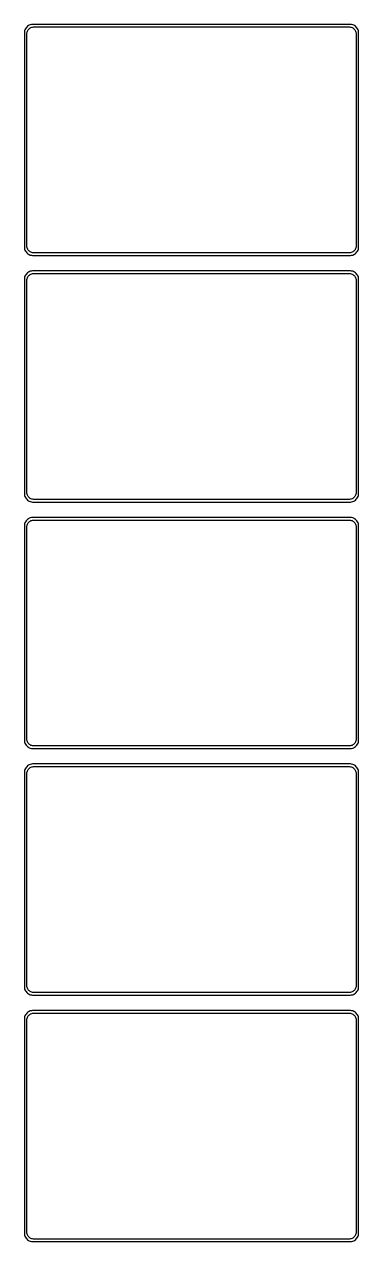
# Model space of a CAD drawing. Header units: metres. Extents: x -98 to 98, y 1373 to 2803.
# Drawn here: x -98 to 98, y 2093 to 2803 of the extents above; entities that cross this region are included whole.
import ezdxf

# ---------------------------------------------------------------- set-up
doc = ezdxf.new("R2010")
doc.units = ezdxf.units.M

msp = doc.modelspace()

# ---------------------------------------------------------------- linework, layer by layer
for p, q in [((-96.5451, 2801.44), (-96.8815, 2800.91)), ((-96.1448, 2801.92), (-96.5451, 2801.44)), ((-95.6871, 2802.35), (-96.1448, 2801.92)), ((-95.1791, 2802.72), (-95.6871, 2802.35)), ((-94.6289, 2803.02), (-95.1791, 2802.72)), ((-94.0451, 2803.26), (-94.6289, 2803.02)), ((-94.5497, 2801.08), (-94.1433, 2801.38)), ((-94.1433, 2801.38), (-93.7031, 2801.62)), ((-93.4369, 2803.41), (-94.0451, 2803.26)), ((-93.7031, 2801.62), (-93.2361, 2801.8)), ((-92.8139, 2803.49), (-93.4369, 2803.41)), ((-93.2361, 2801.8), (-92.7495, 2801.93)), ((92.8139, 2803.49), (-92.8139, 2803.49)), ((-92.7495, 2801.93), (-92.2512, 2801.99)), ((-92.2512, 2801.99), (92.2512, 2801.99)), ((92.2512, 2801.99), (92.7495, 2801.93)), ((92.7495, 2801.93), (93.2361, 2801.8)), ((93.4369, 2803.41), (92.8139, 2803.49)), ((93.2361, 2801.8), (93.7031, 2801.62)), ((94.0451, 2803.26), (93.4369, 2803.41)), ((93.7031, 2801.62), (94.1433, 2801.38)), ((94.6289, 2803.02), (94.0451, 2803.26)), ((94.1433, 2801.38), (94.5497, 2801.08)), ((95.1791, 2802.72), (94.6289, 2803.02)), ((95.6871, 2802.35), (95.1791, 2802.72)), ((96.1448, 2801.92), (95.6871, 2802.35)), ((96.5451, 2801.44), (96.1448, 2801.92)), ((96.8815, 2800.91), (96.5451, 2801.44)), ((-97.4606, 2799.13), (-97.5, 2798.5)), ((-97.5, 2798.5), (-97.5, 2673.5)), ((-97.3429, 2799.74), (-97.4606, 2799.13)), ((-97.1489, 2800.34), (-97.3429, 2799.74)), ((-96.8815, 2800.91), (-97.1489, 2800.34)), ((-96, 2798), (-95.9685, 2798.5)), ((-96, 2674), (-96, 2798)), ((-95.9685, 2798.5), (-95.8743, 2798.99)), ((-95.8743, 2798.99), (-95.7191, 2799.47)), ((-95.7191, 2799.47), (-95.5052, 2799.93)), ((-95.5052, 2799.93), (-95.2361, 2800.35)), ((-95.2361, 2800.35), (-94.9159, 2800.74)), ((-94.9159, 2800.74), (-94.5497, 2801.08)), ((94.5497, 2801.08), (94.9159, 2800.74)), ((94.9159, 2800.74), (95.2361, 2800.35)), ((95.2361, 2800.35), (95.5052, 2799.93)), ((95.5052, 2799.93), (95.7191, 2799.47)), ((95.7191, 2799.47), (95.8743, 2798.99)), ((95.8743, 2798.99), (95.9685, 2798.5)), ((95.9685, 2798.5), (96, 2798)), ((96, 2798), (96, 2674)), ((97.1489, 2800.34), (96.8815, 2800.91)), ((97.3429, 2799.74), (97.1489, 2800.34)), ((97.4606, 2799.13), (97.3429, 2799.74)), ((97.5, 2798.5), (97.4606, 2799.13)), ((97.5, 2673.5), (97.5, 2798.5)), ((-97.5, 2673.5), (-97.4606, 2672.87)), ((-95.9685, 2673.5), (-96, 2674)), ((-95.8743, 2673.01), (-95.9685, 2673.5)), ((95.9685, 2673.5), (95.8743, 2673.01)), ((96, 2674), (95.9685, 2673.5)), ((97.4606, 2672.87), (97.5, 2673.5)), ((-97.4606, 2672.87), (-97.3429, 2672.26)), ((-97.3429, 2672.26), (-97.1489, 2671.66)), ((-97.1489, 2671.66), (-96.8815, 2671.09)), ((-96.8815, 2671.09), (-96.5451, 2670.56)), ((-96.5451, 2670.56), (-96.1448, 2670.08)), ((-96.1448, 2670.08), (-95.6871, 2669.65)), ((-95.7191, 2672.53), (-95.8743, 2673.01)), ((-95.5052, 2672.07), (-95.7191, 2672.53)), ((-95.6871, 2669.65), (-95.1791, 2669.28)), ((-95.2361, 2671.65), (-95.5052, 2672.07)), ((-94.9159, 2671.26), (-95.2361, 2671.65)), ((-95.1791, 2669.28), (-94.6289, 2668.98)), ((-94.5497, 2670.92), (-94.9159, 2671.26)), ((-94.6289, 2668.98), (-94.0451, 2668.74)), ((-94.1433, 2670.62), (-94.5497, 2670.92)), ((-93.7031, 2670.38), (-94.1433, 2670.62)), ((-94.0451, 2668.74), (-93.4369, 2668.59)), ((-93.2361, 2670.2), (-93.7031, 2670.38)), ((-93.4369, 2668.59), (-92.8139, 2668.51)), ((-92.7495, 2670.07), (-93.2361, 2670.2)), ((-92.8139, 2668.51), (92.8139, 2668.51)), ((-92.2512, 2670.01), (-92.7495, 2670.07)), ((92.2512, 2670.01), (-92.2512, 2670.01)), ((92.7495, 2670.07), (92.2512, 2670.01)), ((93.2361, 2670.2), (92.7495, 2670.07)), ((92.8139, 2668.51), (93.4369, 2668.59)), ((93.7031, 2670.38), (93.2361, 2670.2)), ((93.4369, 2668.59), (94.0451, 2668.74)), ((94.1433, 2670.62), (93.7031, 2670.38)), ((94.0451, 2668.74), (94.6289, 2668.98)), ((94.5497, 2670.92), (94.1433, 2670.62)), ((94.9159, 2671.26), (94.5497, 2670.92)), ((94.6289, 2668.98), (95.1791, 2669.28)), ((95.2361, 2671.65), (94.9159, 2671.26)), ((95.1791, 2669.28), (95.6871, 2669.65)), ((95.5052, 2672.07), (95.2361, 2671.65)), ((95.7191, 2672.53), (95.5052, 2672.07)), ((95.6871, 2669.65), (96.1448, 2670.08)), ((95.8743, 2673.01), (95.7191, 2672.53)), ((96.1448, 2670.08), (96.5451, 2670.56)), ((96.5451, 2670.56), (96.8815, 2671.09)), ((96.8815, 2671.09), (97.1489, 2671.66)), ((97.1489, 2671.66), (97.3429, 2672.26)), ((97.3429, 2672.26), (97.4606, 2672.87)), ((-94.0451, 2659.26), (-94.6289, 2659.02)), ((-93.4369, 2659.41), (-94.0451, 2659.26)), ((-92.8139, 2659.49), (-93.4369, 2659.41)), ((92.8139, 2659.49), (-92.8139, 2659.49)), ((93.4369, 2659.41), (92.8139, 2659.49)), ((94.0451, 2659.26), (93.4369, 2659.41)), ((94.6289, 2659.02), (94.0451, 2659.26)), ((-97.4606, 2655.13), (-97.5, 2654.5)), ((-97.5, 2654.5), (-97.5, 2529.5)), ((-97.3429, 2655.74), (-97.4606, 2655.13)), ((-97.1489, 2656.34), (-97.3429, 2655.74)), ((-96.8815, 2656.91), (-97.1489, 2656.34)), ((-96.5451, 2657.44), (-96.8815, 2656.91)), ((-96.1448, 2657.92), (-96.5451, 2657.44)), ((-95.6871, 2658.35), (-96.1448, 2657.92)), ((-96, 2654), (-95.9685, 2654.5)), ((-96, 2530), (-96, 2654)), ((-95.9685, 2654.5), (-95.8743, 2654.99)), ((-95.8743, 2654.99), (-95.7191, 2655.47)), ((-95.7191, 2655.47), (-95.5052, 2655.93)), ((-95.1791, 2658.72), (-95.6871, 2658.35)), ((-95.5052, 2655.93), (-95.2361, 2656.35)), ((-95.2361, 2656.35), (-94.9159, 2656.74)), ((-94.6289, 2659.02), (-95.1791, 2658.72)), ((-94.9159, 2656.74), (-94.5497, 2657.08)), ((-94.5497, 2657.08), (-94.1433, 2657.38)), ((-94.1433, 2657.38), (-93.7031, 2657.62)), ((-93.7031, 2657.62), (-93.2361, 2657.8)), ((-93.2361, 2657.8), (-92.7495, 2657.93)), ((-92.7495, 2657.93), (-92.2512, 2657.99)), ((-92.2512, 2657.99), (92.2512, 2657.99)), ((92.2512, 2657.99), (92.7495, 2657.93)), ((92.7495, 2657.93), (93.2361, 2657.8)), ((93.2361, 2657.8), (93.7031, 2657.62)), ((93.7031, 2657.62), (94.1433, 2657.38)), ((94.1433, 2657.38), (94.5497, 2657.08)), ((94.5497, 2657.08), (94.9159, 2656.74)), ((95.1791, 2658.72), (94.6289, 2659.02)), ((94.9159, 2656.74), (95.2361, 2656.35)), ((95.6871, 2658.35), (95.1791, 2658.72)), ((95.2361, 2656.35), (95.5052, 2655.93)), ((95.5052, 2655.93), (95.7191, 2655.47)), ((96.1448, 2657.92), (95.6871, 2658.35)), ((95.7191, 2655.47), (95.8743, 2654.99)), ((95.8743, 2654.99), (95.9685, 2654.5)), ((95.9685, 2654.5), (96, 2654)), ((96, 2654), (96, 2530)), ((96.5451, 2657.44), (96.1448, 2657.92)), ((96.8815, 2656.91), (96.5451, 2657.44)), ((97.1489, 2656.34), (96.8815, 2656.91)), ((97.3429, 2655.74), (97.1489, 2656.34)), ((97.4606, 2655.13), (97.3429, 2655.74)), ((97.5, 2654.5), (97.4606, 2655.13)), ((97.5, 2529.5), (97.5, 2654.5)), ((-97.5, 2529.5), (-97.4606, 2528.87)), ((-97.4606, 2528.87), (-97.3429, 2528.26)), ((-97.3429, 2528.26), (-97.1489, 2527.66)), ((-97.1489, 2527.66), (-96.8815, 2527.09)), ((-96.8815, 2527.09), (-96.5451, 2526.56)), ((-96.5451, 2526.56), (-96.1448, 2526.08)), ((-96.1448, 2526.08), (-95.6871, 2525.65)), ((-95.9685, 2529.5), (-96, 2530)), ((-95.8743, 2529.01), (-95.9685, 2529.5)), ((-95.7191, 2528.53), (-95.8743, 2529.01)), ((-95.5052, 2528.07), (-95.7191, 2528.53)), ((-95.6871, 2525.65), (-95.1791, 2525.28)), ((-95.2361, 2527.65), (-95.5052, 2528.07)), ((-94.9159, 2527.26), (-95.2361, 2527.65)), ((-95.1791, 2525.28), (-94.6289, 2524.98)), ((-94.5497, 2526.92), (-94.9159, 2527.26)), ((-94.6289, 2524.98), (-94.0451, 2524.74)), ((-94.1433, 2526.62), (-94.5497, 2526.92)), ((-93.7031, 2526.38), (-94.1433, 2526.62)), ((-94.0451, 2524.74), (-93.4369, 2524.59)), ((-93.2361, 2526.2), (-93.7031, 2526.38)), ((-93.4369, 2524.59), (-92.8139, 2524.51)), ((-92.7495, 2526.07), (-93.2361, 2526.2)), ((-92.8139, 2524.51), (92.8139, 2524.51)), ((-92.2512, 2526.01), (-92.7495, 2526.07)), ((92.2512, 2526.01), (-92.2512, 2526.01)), ((92.7495, 2526.07), (92.2512, 2526.01)), ((93.2361, 2526.2), (92.7495, 2526.07)), ((92.8139, 2524.51), (93.4369, 2524.59)), ((93.7031, 2526.38), (93.2361, 2526.2)), ((93.4369, 2524.59), (94.0451, 2524.74)), ((94.1433, 2526.62), (93.7031, 2526.38)), ((94.0451, 2524.74), (94.6289, 2524.98)), ((94.5497, 2526.92), (94.1433, 2526.62)), ((94.9159, 2527.26), (94.5497, 2526.92)), ((94.6289, 2524.98), (95.1791, 2525.28)), ((95.2361, 2527.65), (94.9159, 2527.26)), ((95.1791, 2525.28), (95.6871, 2525.65)), ((95.5052, 2528.07), (95.2361, 2527.65)), ((95.7191, 2528.53), (95.5052, 2528.07)), ((95.6871, 2525.65), (96.1448, 2526.08)), ((95.8743, 2529.01), (95.7191, 2528.53)), ((95.9685, 2529.5), (95.8743, 2529.01)), ((96, 2530), (95.9685, 2529.5)), ((96.1448, 2526.08), (96.5451, 2526.56)), ((96.5451, 2526.56), (96.8815, 2527.09)), ((96.8815, 2527.09), (97.1489, 2527.66)), ((97.1489, 2527.66), (97.3429, 2528.26)), ((97.3429, 2528.26), (97.4606, 2528.87)), ((97.4606, 2528.87), (97.5, 2529.5)), ((-97.4606, 2511.13), (-97.5, 2510.5)), ((-97.5, 2510.5), (-97.5, 2385.5)), ((-97.3429, 2511.74), (-97.4606, 2511.13)), ((-97.1489, 2512.34), (-97.3429, 2511.74)), ((-96.8815, 2512.91), (-97.1489, 2512.34)), ((-96.5451, 2513.44), (-96.8815, 2512.91)), ((-96.1448, 2513.92), (-96.5451, 2513.44)), ((-95.6871, 2514.35), (-96.1448, 2513.92)), ((-96, 2510), (-95.9685, 2510.5)), ((-96, 2386), (-96, 2510)), ((-95.9685, 2510.5), (-95.8743, 2510.99)), ((-95.8743, 2510.99), (-95.7191, 2511.47)), ((-95.7191, 2511.47), (-95.5052, 2511.93)), ((-95.1791, 2514.72), (-95.6871, 2514.35)), ((-95.5052, 2511.93), (-95.2361, 2512.35)), ((-95.2361, 2512.35), (-94.9159, 2512.74)), ((-94.6289, 2515.02), (-95.1791, 2514.72)), ((-94.9159, 2512.74), (-94.5497, 2513.08)), ((-94.0451, 2515.26), (-94.6289, 2515.02)), ((-94.5497, 2513.08), (-94.1433, 2513.38)), ((-94.1433, 2513.38), (-93.7031, 2513.62)), ((-93.4369, 2515.41), (-94.0451, 2515.26)), ((-93.7031, 2513.62), (-93.2361, 2513.8)), ((-92.8139, 2515.49), (-93.4369, 2515.41)), ((-93.2361, 2513.8), (-92.7495, 2513.93)), ((92.8139, 2515.49), (-92.8139, 2515.49)), ((-92.7495, 2513.93), (-92.2512, 2513.99)), ((-92.2512, 2513.99), (92.2512, 2513.99)), ((92.2512, 2513.99), (92.7495, 2513.93)), ((92.7495, 2513.93), (93.2361, 2513.8)), ((93.4369, 2515.41), (92.8139, 2515.49)), ((93.2361, 2513.8), (93.7031, 2513.62)), ((94.0451, 2515.26), (93.4369, 2515.41)), ((93.7031, 2513.62), (94.1433, 2513.38)), ((94.6289, 2515.02), (94.0451, 2515.26)), ((94.1433, 2513.38), (94.5497, 2513.08)), ((94.5497, 2513.08), (94.9159, 2512.74)), ((95.1791, 2514.72), (94.6289, 2515.02)), ((94.9159, 2512.74), (95.2361, 2512.35)), ((95.6871, 2514.35), (95.1791, 2514.72)), ((95.2361, 2512.35), (95.5052, 2511.93)), ((95.5052, 2511.93), (95.7191, 2511.47)), ((96.1448, 2513.92), (95.6871, 2514.35)), ((95.7191, 2511.47), (95.8743, 2510.99)), ((95.8743, 2510.99), (95.9685, 2510.5)), ((95.9685, 2510.5), (96, 2510)), ((96, 2510), (96, 2386)), ((96.5451, 2513.44), (96.1448, 2513.92)), ((96.8815, 2512.91), (96.5451, 2513.44)), ((97.1489, 2512.34), (96.8815, 2512.91)), ((97.3429, 2511.74), (97.1489, 2512.34)), ((97.4606, 2511.13), (97.3429, 2511.74)), ((97.5, 2510.5), (97.4606, 2511.13)), ((97.5, 2385.5), (97.5, 2510.5)), ((-97.5, 2385.5), (-97.4606, 2384.87)), ((-97.4606, 2384.87), (-97.3429, 2384.26)), ((-97.3429, 2384.26), (-97.1489, 2383.66)), ((-97.1489, 2383.66), (-96.8815, 2383.09)), ((-96.8815, 2383.09), (-96.5451, 2382.56)), ((-96.5451, 2382.56), (-96.1448, 2382.08)), ((-96.1448, 2382.08), (-95.6871, 2381.65)), ((-95.9685, 2385.5), (-96, 2386)), ((-95.8743, 2385.01), (-95.9685, 2385.5)), ((-95.7191, 2384.53), (-95.8743, 2385.01)), ((-95.5052, 2384.07), (-95.7191, 2384.53)), ((-95.2361, 2383.65), (-95.5052, 2384.07)), ((-94.9159, 2383.26), (-95.2361, 2383.65)), ((-94.5497, 2382.92), (-94.9159, 2383.26)), ((-94.1433, 2382.62), (-94.5497, 2382.92)), ((-93.7031, 2382.38), (-94.1433, 2382.62)), ((-93.2361, 2382.2), (-93.7031, 2382.38)), ((-92.7495, 2382.07), (-93.2361, 2382.2)), ((-92.2512, 2382.01), (-92.7495, 2382.07)), ((92.2512, 2382.01), (-92.2512, 2382.01)), ((92.7495, 2382.07), (92.2512, 2382.01)), ((93.2361, 2382.2), (92.7495, 2382.07)), ((93.7031, 2382.38), (93.2361, 2382.2)), ((94.1433, 2382.62), (93.7031, 2382.38)), ((94.5497, 2382.92), (94.1433, 2382.62)), ((94.9159, 2383.26), (94.5497, 2382.92)), ((95.2361, 2383.65), (94.9159, 2383.26)), ((95.5052, 2384.07), (95.2361, 2383.65)), ((95.7191, 2384.53), (95.5052, 2384.07)), ((95.6871, 2381.65), (96.1448, 2382.08)), ((95.8743, 2385.01), (95.7191, 2384.53)), ((95.9685, 2385.5), (95.8743, 2385.01)), ((96, 2386), (95.9685, 2385.5)), ((96.1448, 2382.08), (96.5451, 2382.56)), ((96.5451, 2382.56), (96.8815, 2383.09)), ((96.8815, 2383.09), (97.1489, 2383.66)), ((97.1489, 2383.66), (97.3429, 2384.26)), ((97.3429, 2384.26), (97.4606, 2384.87)), ((97.4606, 2384.87), (97.5, 2385.5)), ((-95.6871, 2381.65), (-95.1791, 2381.28)), ((-95.1791, 2381.28), (-94.6289, 2380.98)), ((-94.6289, 2380.98), (-94.0451, 2380.74)), ((-94.0451, 2380.74), (-93.4369, 2380.59)), ((-93.4369, 2380.59), (-92.8139, 2380.51)), ((-92.8139, 2380.51), (92.8139, 2380.51)), ((92.8139, 2380.51), (93.4369, 2380.59)), ((93.4369, 2380.59), (94.0451, 2380.74)), ((94.0451, 2380.74), (94.6289, 2380.98)), ((94.6289, 2380.98), (95.1791, 2381.28)), ((95.1791, 2381.28), (95.6871, 2381.65)), ((-97.3429, 2367.74), (-97.4606, 2367.13)), ((-97.1489, 2368.34), (-97.3429, 2367.74)), ((-96.8815, 2368.91), (-97.1489, 2368.34)), ((-96.5451, 2369.44), (-96.8815, 2368.91)), ((-96.1448, 2369.92), (-96.5451, 2369.44)), ((-95.6871, 2370.35), (-96.1448, 2369.92)), ((-95.7191, 2367.47), (-95.5052, 2367.93)), ((-95.1791, 2370.72), (-95.6871, 2370.35)), ((-95.5052, 2367.93), (-95.2361, 2368.35)), ((-95.2361, 2368.35), (-94.9159, 2368.74)), ((-94.6289, 2371.02), (-95.1791, 2370.72)), ((-94.9159, 2368.74), (-94.5497, 2369.08)), ((-94.0451, 2371.26), (-94.6289, 2371.02)), ((-94.5497, 2369.08), (-94.1433, 2369.38)), ((-94.1433, 2369.38), (-93.7031, 2369.62)), ((-93.4369, 2371.41), (-94.0451, 2371.26)), ((-93.7031, 2369.62), (-93.2361, 2369.8)), ((-92.8139, 2371.49), (-93.4369, 2371.41)), ((-93.2361, 2369.8), (-92.7495, 2369.93)), ((92.8139, 2371.49), (-92.8139, 2371.49)), ((-92.7495, 2369.93), (-92.2512, 2369.99)), ((-92.2512, 2369.99), (92.2512, 2369.99)), ((92.2512, 2369.99), (92.7495, 2369.93)), ((92.7495, 2369.93), (93.2361, 2369.8)), ((93.4369, 2371.41), (92.8139, 2371.49)), ((93.2361, 2369.8), (93.7031, 2369.62)), ((94.0451, 2371.26), (93.4369, 2371.41)), ((93.7031, 2369.62), (94.1433, 2369.38)), ((94.6289, 2371.02), (94.0451, 2371.26)), ((94.1433, 2369.38), (94.5497, 2369.08)), ((94.5497, 2369.08), (94.9159, 2368.74)), ((95.1791, 2370.72), (94.6289, 2371.02)), ((94.9159, 2368.74), (95.2361, 2368.35)), ((95.6871, 2370.35), (95.1791, 2370.72)), ((95.2361, 2368.35), (95.5052, 2367.93)), ((95.5052, 2367.93), (95.7191, 2367.47)), ((96.1448, 2369.92), (95.6871, 2370.35)), ((96.5451, 2369.44), (96.1448, 2369.92)), ((96.8815, 2368.91), (96.5451, 2369.44)), ((97.1489, 2368.34), (96.8815, 2368.91)), ((97.3429, 2367.74), (97.1489, 2368.34)), ((97.4606, 2367.13), (97.3429, 2367.74)), ((-97.4606, 2367.13), (-97.5, 2366.5)), ((-97.5, 2366.5), (-97.5, 2241.5)), ((-96, 2366), (-95.9685, 2366.5)), ((-96, 2242), (-96, 2366)), ((-95.9685, 2366.5), (-95.8743, 2366.99)), ((-95.8743, 2366.99), (-95.7191, 2367.47)), ((95.7191, 2367.47), (95.8743, 2366.99)), ((95.8743, 2366.99), (95.9685, 2366.5)), ((95.9685, 2366.5), (96, 2366)), ((96, 2366), (96, 2242)), ((97.5, 2366.5), (97.4606, 2367.13)), ((97.5, 2241.5), (97.5, 2366.5)), ((-97.5, 2241.5), (-97.4606, 2240.87)), ((-97.4606, 2240.87), (-97.3429, 2240.26)), ((-97.3429, 2240.26), (-97.1489, 2239.66)), ((-97.1489, 2239.66), (-96.8815, 2239.09)), ((-95.9685, 2241.5), (-96, 2242)), ((-95.8743, 2241.01), (-95.9685, 2241.5)), ((-95.7191, 2240.53), (-95.8743, 2241.01)), ((-95.5052, 2240.07), (-95.7191, 2240.53)), ((-95.2361, 2239.65), (-95.5052, 2240.07)), ((-94.9159, 2239.26), (-95.2361, 2239.65)), ((95.2361, 2239.65), (94.9159, 2239.26)), ((95.5052, 2240.07), (95.2361, 2239.65)), ((95.7191, 2240.53), (95.5052, 2240.07)), ((95.8743, 2241.01), (95.7191, 2240.53)), ((95.9685, 2241.5), (95.8743, 2241.01)), ((96, 2242), (95.9685, 2241.5)), ((96.8815, 2239.09), (97.1489, 2239.66)), ((97.1489, 2239.66), (97.3429, 2240.26)), ((97.3429, 2240.26), (97.4606, 2240.87)), ((97.4606, 2240.87), (97.5, 2241.5)), ((-96.8815, 2239.09), (-96.5451, 2238.56)), ((-96.5451, 2238.56), (-96.1448, 2238.08)), ((-96.1448, 2238.08), (-95.6871, 2237.65)), ((-95.6871, 2237.65), (-95.1791, 2237.28)), ((-95.1791, 2237.28), (-94.6289, 2236.98)), ((-94.5497, 2238.92), (-94.9159, 2239.26)), ((-94.6289, 2236.98), (-94.0451, 2236.74)), ((-94.1433, 2238.62), (-94.5497, 2238.92)), ((-93.7031, 2238.38), (-94.1433, 2238.62)), ((-94.0451, 2236.74), (-93.4369, 2236.59)), ((-93.2361, 2238.2), (-93.7031, 2238.38)), ((-93.4369, 2236.59), (-92.8139, 2236.51)), ((-92.7495, 2238.07), (-93.2361, 2238.2)), ((-92.8139, 2236.51), (92.8139, 2236.51)), ((-92.2512, 2238.01), (-92.7495, 2238.07)), ((92.2512, 2238.01), (-92.2512, 2238.01)), ((92.7495, 2238.07), (92.2512, 2238.01)), ((93.2361, 2238.2), (92.7495, 2238.07)), ((92.8139, 2236.51), (93.4369, 2236.59)), ((93.7031, 2238.38), (93.2361, 2238.2)), ((93.4369, 2236.59), (94.0451, 2236.74)), ((94.1433, 2238.62), (93.7031, 2238.38)), ((94.0451, 2236.74), (94.6289, 2236.98)), ((94.5497, 2238.92), (94.1433, 2238.62)), ((94.9159, 2239.26), (94.5497, 2238.92)), ((94.6289, 2236.98), (95.1791, 2237.28)), ((95.1791, 2237.28), (95.6871, 2237.65)), ((95.6871, 2237.65), (96.1448, 2238.08)), ((96.1448, 2238.08), (96.5451, 2238.56)), ((96.5451, 2238.56), (96.8815, 2239.09)), ((-96.5451, 2225.44), (-96.8815, 2224.91)), ((-96.1448, 2225.92), (-96.5451, 2225.44)), ((-95.6871, 2226.35), (-96.1448, 2225.92)), ((-95.1791, 2226.72), (-95.6871, 2226.35)), ((-94.6289, 2227.02), (-95.1791, 2226.72)), ((-94.0451, 2227.26), (-94.6289, 2227.02)), ((-94.5497, 2225.08), (-94.1433, 2225.38)), ((-94.1433, 2225.38), (-93.7031, 2225.62)), ((-93.4369, 2227.41), (-94.0451, 2227.26)), ((-93.7031, 2225.62), (-93.2361, 2225.8)), ((-92.8139, 2227.49), (-93.4369, 2227.41)), ((-93.2361, 2225.8), (-92.7495, 2225.93)), ((92.8139, 2227.49), (-92.8139, 2227.49)), ((-92.7495, 2225.93), (-92.2512, 2225.99)), ((-92.2512, 2225.99), (92.2512, 2225.99)), ((92.2512, 2225.99), (92.7495, 2225.93)), ((92.7495, 2225.93), (93.2361, 2225.8)), ((93.4369, 2227.41), (92.8139, 2227.49)), ((93.2361, 2225.8), (93.7031, 2225.62)), ((94.0451, 2227.26), (93.4369, 2227.41)), ((93.7031, 2225.62), (94.1433, 2225.38)), ((94.6289, 2227.02), (94.0451, 2227.26)), ((94.1433, 2225.38), (94.5497, 2225.08)), ((95.1791, 2226.72), (94.6289, 2227.02)), ((95.6871, 2226.35), (95.1791, 2226.72)), ((96.1448, 2225.92), (95.6871, 2226.35)), ((96.5451, 2225.44), (96.1448, 2225.92)), ((96.8815, 2224.91), (96.5451, 2225.44)), ((-97.4606, 2223.13), (-97.5, 2222.5)), ((-97.5, 2222.5), (-97.5, 2097.5)), ((-97.3429, 2223.74), (-97.4606, 2223.13)), ((-97.1489, 2224.34), (-97.3429, 2223.74)), ((-96.8815, 2224.91), (-97.1489, 2224.34)), ((-96, 2222), (-95.9685, 2222.5)), ((-96, 2098), (-96, 2222)), ((-95.9685, 2222.5), (-95.8743, 2222.99)), ((-95.8743, 2222.99), (-95.7191, 2223.47)), ((-95.7191, 2223.47), (-95.5052, 2223.93)), ((-95.5052, 2223.93), (-95.2361, 2224.35)), ((-95.2361, 2224.35), (-94.9159, 2224.74)), ((-94.9159, 2224.74), (-94.5497, 2225.08)), ((94.5497, 2225.08), (94.9159, 2224.74)), ((94.9159, 2224.74), (95.2361, 2224.35)), ((95.2361, 2224.35), (95.5052, 2223.93)), ((95.5052, 2223.93), (95.7191, 2223.47)), ((95.7191, 2223.47), (95.8743, 2222.99)), ((95.8743, 2222.99), (95.9685, 2222.5)), ((95.9685, 2222.5), (96, 2222)), ((96, 2222), (96, 2098)), ((97.1489, 2224.34), (96.8815, 2224.91)), ((97.3429, 2223.74), (97.1489, 2224.34)), ((97.4606, 2223.13), (97.3429, 2223.74)), ((97.5, 2222.5), (97.4606, 2223.13)), ((97.5, 2097.5), (97.5, 2222.5)), ((-97.5, 2097.5), (-97.4606, 2096.87)), ((-95.9685, 2097.5), (-96, 2098)), ((-95.8743, 2097.01), (-95.9685, 2097.5)), ((95.9685, 2097.5), (95.8743, 2097.01)), ((96, 2098), (95.9685, 2097.5)), ((97.4606, 2096.87), (97.5, 2097.5)), ((-97.4606, 2096.87), (-97.3429, 2096.26)), ((-97.3429, 2096.26), (-97.1489, 2095.66)), ((-97.1489, 2095.66), (-96.8815, 2095.09)), ((-96.8815, 2095.09), (-96.5451, 2094.56)), ((-96.5451, 2094.56), (-96.1448, 2094.08)), ((-96.1448, 2094.08), (-95.6871, 2093.65)), ((-95.7191, 2096.53), (-95.8743, 2097.01)), ((-95.5052, 2096.07), (-95.7191, 2096.53)), ((-95.6871, 2093.65), (-95.1791, 2093.28)), ((-95.2361, 2095.65), (-95.5052, 2096.07)), ((-94.9159, 2095.26), (-95.2361, 2095.65)), ((-95.1791, 2093.28), (-94.6289, 2092.98)), ((-94.5497, 2094.92), (-94.9159, 2095.26)), ((-94.6289, 2092.98), (-94.0451, 2092.74)), ((-94.1433, 2094.62), (-94.5497, 2094.92)), ((-93.7031, 2094.38), (-94.1433, 2094.62)), ((-94.0451, 2092.74), (-93.4369, 2092.59)), ((-93.2361, 2094.2), (-93.7031, 2094.38)), ((-93.4369, 2092.59), (-92.8139, 2092.51)), ((-92.7495, 2094.07), (-93.2361, 2094.2)), ((-92.8139, 2092.51), (92.8139, 2092.51)), ((-92.2512, 2094.01), (-92.7495, 2094.07)), ((92.2512, 2094.01), (-92.2512, 2094.01)), ((92.7495, 2094.07), (92.2512, 2094.01)), ((93.2361, 2094.2), (92.7495, 2094.07)), ((92.8139, 2092.51), (93.4369, 2092.59)), ((93.7031, 2094.38), (93.2361, 2094.2)), ((93.4369, 2092.59), (94.0451, 2092.74)), ((94.1433, 2094.62), (93.7031, 2094.38)), ((94.0451, 2092.74), (94.6289, 2092.98)), ((94.5497, 2094.92), (94.1433, 2094.62)), ((94.9159, 2095.26), (94.5497, 2094.92)), ((94.6289, 2092.98), (95.1791, 2093.28)), ((95.2361, 2095.65), (94.9159, 2095.26)), ((95.1791, 2093.28), (95.6871, 2093.65)), ((95.5052, 2096.07), (95.2361, 2095.65)), ((95.7191, 2096.53), (95.5052, 2096.07)), ((95.6871, 2093.65), (96.1448, 2094.08)), ((95.8743, 2097.01), (95.7191, 2096.53)), ((96.1448, 2094.08), (96.5451, 2094.56)), ((96.5451, 2094.56), (96.8815, 2095.09)), ((96.8815, 2095.09), (97.1489, 2095.66)), ((97.1489, 2095.66), (97.3429, 2096.26)), ((97.3429, 2096.26), (97.4606, 2096.87))]:
    msp.add_line(p, q)

doc.saveas('drawing.dxf')
